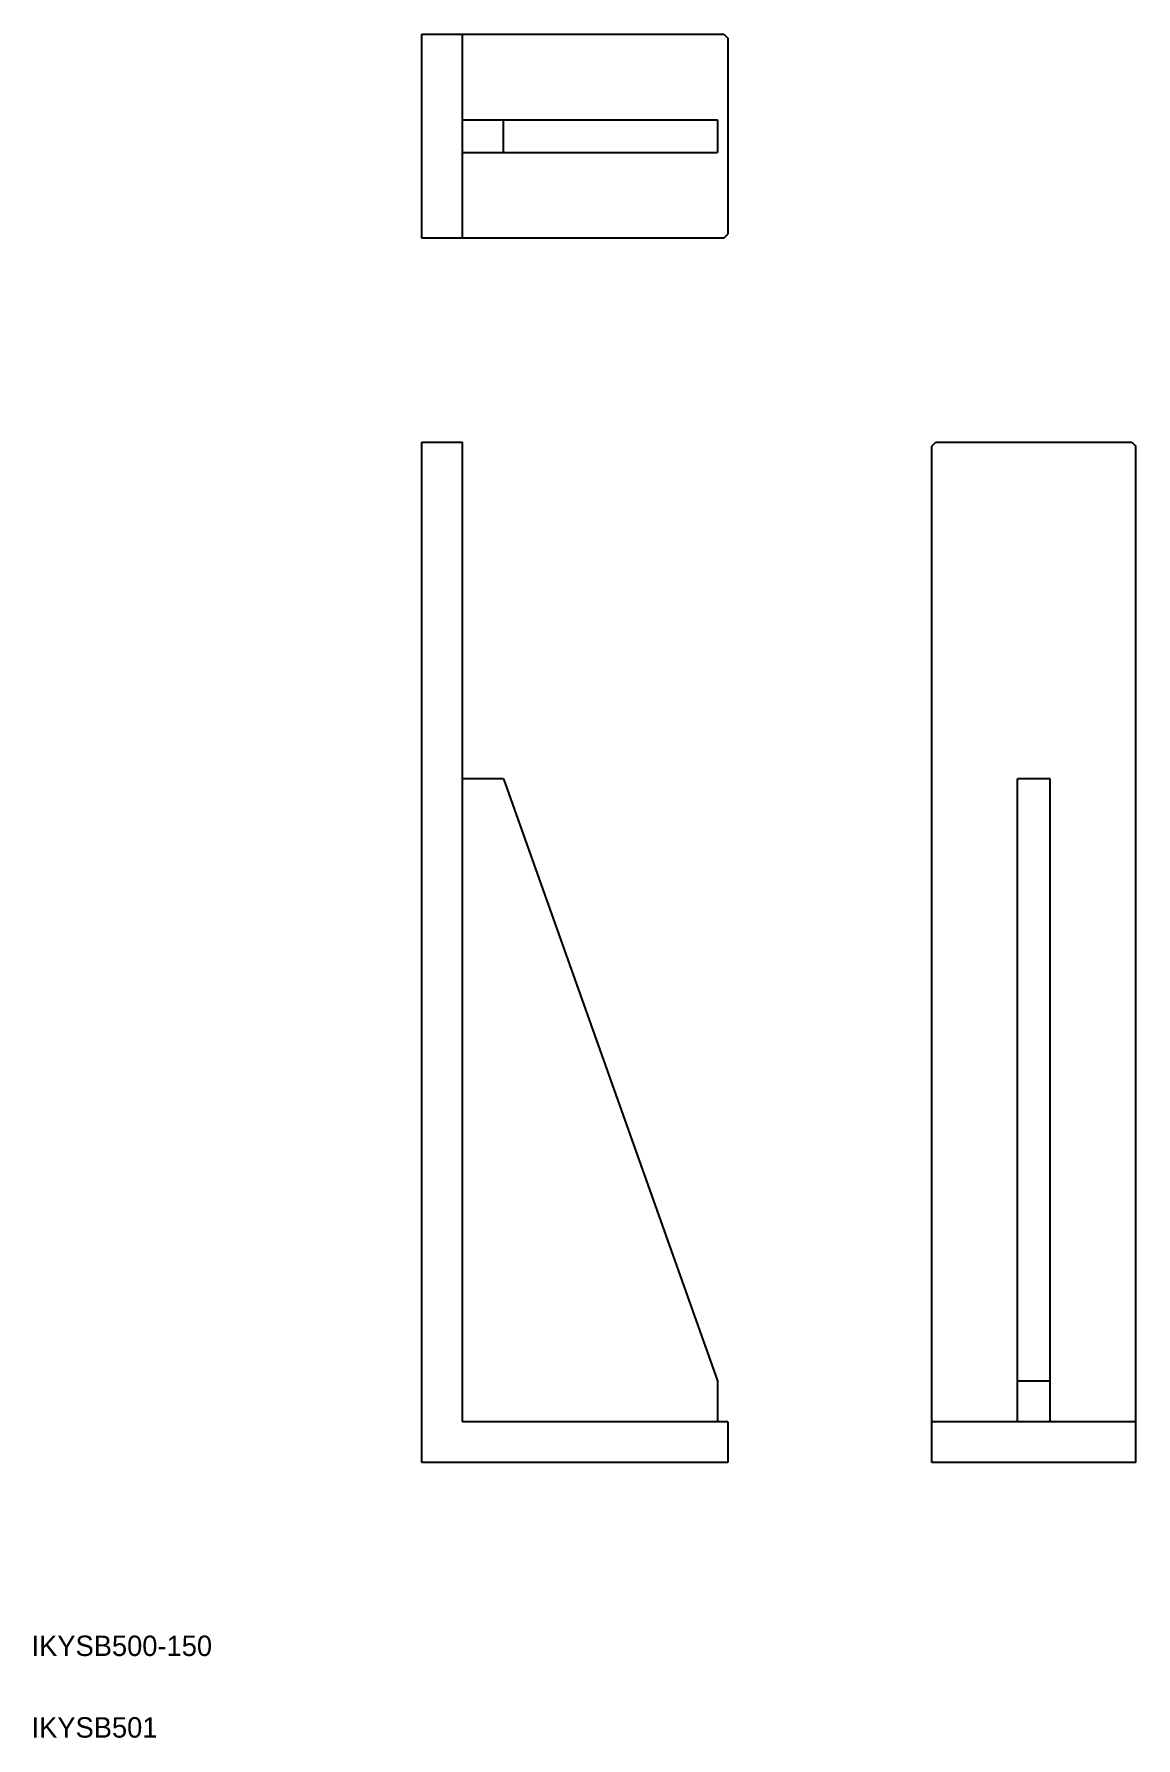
# Model space of a CAD drawing. Extents: x 81 to 621, y 80 to 915.
import ezdxf

# ---------------------------------------------------------------- set-up
doc = ezdxf.new("R2010")
doc.units = 0
doc.layers.get('0').update_dxf_attribs({"linetype": 'CONTINUOUS'})

msp = doc.modelspace()

# ---------------------------------------------------------------- linework, layer by layer
at = {"color": 7, "linetype": 'CONTINUOUS'}
for p, q in [((271.21, 914.82), (419.21, 914.82)), ((271.21, 814.82), (271.21, 914.82)), ((291.21, 814.82), (291.21, 914.82)), ((419.21, 914.82), (421.21, 912.82)), ((421.21, 912.82), (421.21, 816.82)), ((291.21, 872.82), (416.21, 872.82)), ((311.21, 856.82), (311.21, 872.82)), ((416.21, 872.82), (416.21, 856.82)), ((271.21, 864.82), (271.21, 864.82)), ((291.21, 856.82), (416.21, 856.82)), ((419.21, 814.82), (271.21, 814.82)), ((419.21, 814.82), (421.21, 816.82)), ((271.21, 214.82), (271.21, 714.82)), ((271.21, 714.82), (291.21, 714.82)), ((291.21, 234.82), (291.21, 714.82)), ((521.21, 712.82), (523.21, 714.82)), ((521.21, 214.82), (521.21, 712.82)), ((523.21, 714.82), (619.21, 714.82)), ((619.21, 714.82), (621.21, 712.82)), ((621.21, 214.82), (621.21, 712.82)), ((311.21, 549.82), (291.21, 549.82)), ((311.21, 549.82), (416.21, 254.82)), ((563.21, 234.82), (563.21, 549.82)), ((579.21, 549.82), (563.21, 549.82)), ((579.21, 234.82), (579.21, 549.82)), ((416.21, 254.82), (416.21, 234.82)), ((563.21, 254.82), (579.21, 254.82)), ((421.21, 234.82), (291.21, 234.82)), ((421.21, 234.82), (421.21, 214.82)), ((621.21, 234.82), (521.21, 234.82)), ((421.21, 214.82), (271.21, 214.82)), ((621.21, 214.82), (521.21, 214.82))]:
    msp.add_line(p, q, dxfattribs=at)

# ---------------------------------------------------------------- texts
for s, p in [('IKYSB500-150', (80, 120)), ('IKYSB501', (80, 80))]:
    msp.add_text(s, height=10, dxfattribs=at).set_placement(p)

doc.saveas('drawing.dxf')
